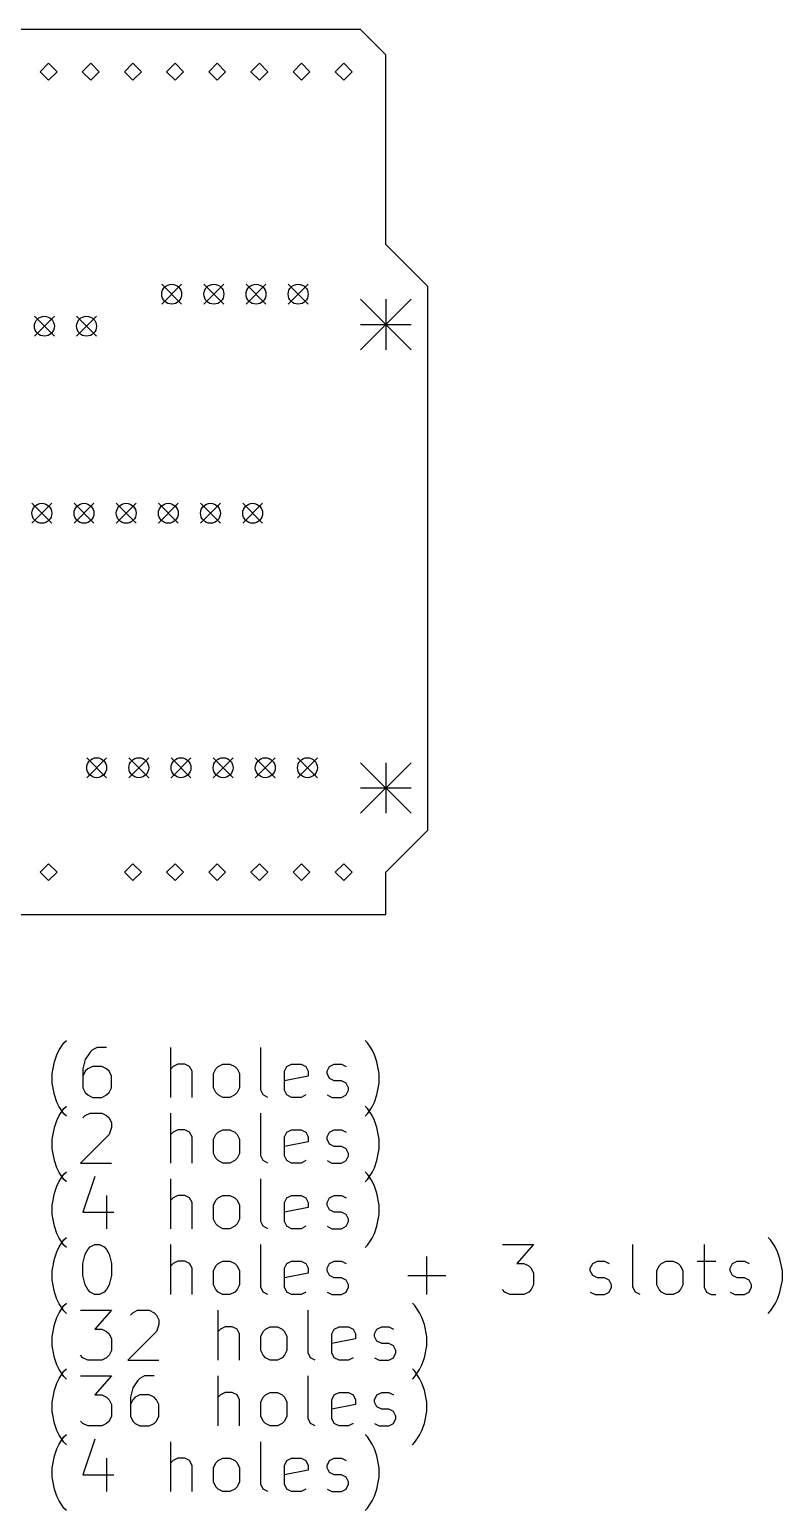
# Model space of a CAD drawing. Extents: x 4.25 to 7.91, y -6.39 to -2.88.
# Drawn here: x 6.125 to 7.911, y -6.39 to -2.875 of the extents above; entities that cross this region are included whole.
import ezdxf

# ---------------------------------------------------------------- set-up
doc = ezdxf.new("R2010")
doc.units = 0
doc.header["$MEASUREMENT"] = 0
doc.layers.add('BLACK', color=7, linetype='CONTINUOUS')

msp = doc.modelspace()

# ---------------------------------------------------------------- linework, layer by layer
at = {"layer": 'BLACK', "linetype": 'CONTINUOUS'}
for p, q in [((6.91, -2.875), (4.37, -2.875)), ((6.97, -2.935), (6.91, -2.875)), ((6.97, -3.385), (6.97, -2.935)), ((6.17, -2.955), (6.15, -2.975)), ((6.15, -2.975), (6.17, -2.995)), ((6.19, -2.975), (6.17, -2.955)), ((6.17, -2.995), (6.19, -2.975)), ((6.27, -2.955), (6.25, -2.975)), ((6.25, -2.975), (6.27, -2.995)), ((6.29, -2.975), (6.27, -2.955)), ((6.27, -2.995), (6.29, -2.975)), ((6.37, -2.955), (6.35, -2.975)), ((6.35, -2.975), (6.37, -2.995)), ((6.39, -2.975), (6.37, -2.955)), ((6.37, -2.995), (6.39, -2.975)), ((6.47, -2.955), (6.45, -2.975)), ((6.45, -2.975), (6.47, -2.995)), ((6.49, -2.975), (6.47, -2.955)), ((6.47, -2.995), (6.49, -2.975)), ((6.57, -2.955), (6.55, -2.975)), ((6.55, -2.975), (6.57, -2.995)), ((6.59, -2.975), (6.57, -2.955)), ((6.57, -2.995), (6.59, -2.975)), ((6.67, -2.955), (6.65, -2.975)), ((6.65, -2.975), (6.67, -2.995)), ((6.69, -2.975), (6.67, -2.955)), ((6.67, -2.995), (6.69, -2.975)), ((6.77, -2.955), (6.75, -2.975)), ((6.75, -2.975), (6.77, -2.995)), ((6.79, -2.975), (6.77, -2.955)), ((6.77, -2.995), (6.79, -2.975)), ((6.87, -2.955), (6.85, -2.975)), ((6.85, -2.975), (6.87, -2.995)), ((6.89, -2.975), (6.87, -2.955)), ((6.87, -2.995), (6.89, -2.975)), ((7.07, -3.485), (6.97, -3.385)), ((6.43839, -3.47938), (6.48563, -3.52662)), ((6.48563, -3.47938), (6.43839, -3.52662)), ((6.53839, -3.47938), (6.58563, -3.52662)), ((6.58563, -3.47938), (6.53839, -3.52662)), ((6.63839, -3.47938), (6.68563, -3.52662)), ((6.68563, -3.47938), (6.63839, -3.52662)), ((6.73839, -3.47938), (6.78563, -3.52662)), ((6.78563, -3.47938), (6.73839, -3.52662)), ((7.07, -4.775), (7.07, -3.485)), ((6.91, -3.515), (7.03, -3.635)), ((7.03, -3.515), (6.91, -3.635)), ((6.97, -3.515), (6.97, -3.635)), ((6.13638, -3.55538), (6.18362, -3.60262)), ((6.18362, -3.55538), (6.13638, -3.60262)), ((6.23638, -3.55538), (6.28362, -3.60262)), ((6.28362, -3.55538), (6.23638, -3.60262)), ((6.91, -3.575), (7.03, -3.575)), ((6.13039, -3.99937), (6.17764, -4.04661)), ((6.17764, -3.99937), (6.13039, -4.04661)), ((6.23039, -3.99937), (6.27764, -4.04661)), ((6.27764, -3.99937), (6.23039, -4.04661)), ((6.33039, -3.99937), (6.37764, -4.04661)), ((6.37764, -3.99937), (6.33039, -4.04661)), ((6.43039, -3.99937), (6.47764, -4.04661)), ((6.47764, -3.99937), (6.43039, -4.04661)), ((6.53039, -3.99937), (6.57764, -4.04661)), ((6.57764, -3.99937), (6.53039, -4.04661)), ((6.63039, -3.99937), (6.67764, -4.04661)), ((6.67764, -3.99937), (6.63039, -4.04661)), ((6.26039, -4.60339), (6.30764, -4.65063)), ((6.30764, -4.60339), (6.26039, -4.65063)), ((6.36039, -4.60339), (6.40764, -4.65063)), ((6.40764, -4.60339), (6.36039, -4.65063)), ((6.46039, -4.60339), (6.50764, -4.65063)), ((6.50764, -4.60339), (6.46039, -4.65063)), ((6.56039, -4.60339), (6.60764, -4.65063)), ((6.60764, -4.60339), (6.56039, -4.65063)), ((6.66039, -4.60339), (6.70764, -4.65063)), ((6.70764, -4.60339), (6.66039, -4.65063)), ((6.76039, -4.60339), (6.80764, -4.65063)), ((6.80764, -4.60339), (6.76039, -4.65063)), ((6.91, -4.615), (7.03, -4.735)), ((7.03, -4.615), (6.91, -4.735)), ((6.97, -4.615), (6.97, -4.735)), ((6.91, -4.675), (7.03, -4.675)), ((6.97, -4.875), (7.07, -4.775)), ((6.17, -4.855), (6.15, -4.875)), ((6.15, -4.875), (6.17, -4.895)), ((6.19, -4.875), (6.17, -4.855)), ((6.17, -4.895), (6.19, -4.875)), ((6.37, -4.855), (6.35, -4.875)), ((6.35, -4.875), (6.37, -4.895)), ((6.39, -4.875), (6.37, -4.855)), ((6.37, -4.895), (6.39, -4.875)), ((6.47, -4.855), (6.45, -4.875)), ((6.45, -4.875), (6.47, -4.895)), ((6.49, -4.875), (6.47, -4.855)), ((6.47, -4.895), (6.49, -4.875)), ((6.57, -4.855), (6.55, -4.875)), ((6.55, -4.875), (6.57, -4.895)), ((6.59, -4.875), (6.57, -4.855)), ((6.57, -4.895), (6.59, -4.875)), ((6.67, -4.855), (6.65, -4.875)), ((6.65, -4.875), (6.67, -4.895)), ((6.69, -4.875), (6.67, -4.855)), ((6.67, -4.895), (6.69, -4.875)), ((6.77, -4.855), (6.75, -4.875)), ((6.75, -4.875), (6.77, -4.895)), ((6.79, -4.875), (6.77, -4.855)), ((6.77, -4.895), (6.79, -4.875)), ((6.87, -4.855), (6.85, -4.875)), ((6.85, -4.875), (6.87, -4.895)), ((6.89, -4.875), (6.87, -4.855)), ((6.87, -4.895), (6.89, -4.875)), ((6.97, -4.975), (6.97, -4.875)), ((4.37, -4.975), (6.97, -4.975)), ((6.1896, -5.3081), (6.19522, -5.29685)), ((6.19522, -5.29685), (6.20647, -5.27998)), ((6.20647, -5.27998), (6.2121, -5.27435)), ((6.26834, -5.30247), (6.25709, -5.31935)), ((6.27397, -5.29685), (6.26834, -5.30247)), ((6.28521, -5.29123), (6.27397, -5.29685)), ((6.30771, -5.29123), (6.28521, -5.29123)), ((6.45957, -5.40934), (6.45957, -5.29123)), ((6.67329, -5.39246), (6.67329, -5.29123)), ((6.92638, -5.27998), (6.92076, -5.27435)), ((6.93763, -5.29685), (6.92638, -5.27998)), ((6.94326, -5.3081), (6.93763, -5.29685)), ((6.17835, -5.35309), (6.18398, -5.32497)), ((6.18398, -5.32497), (6.1896, -5.3081)), ((6.25709, -5.31935), (6.25147, -5.34184)), ((6.25147, -5.34184), (6.25147, -5.38684)), ((6.26272, -5.34184), (6.25709, -5.34747)), ((6.27397, -5.33622), (6.26272, -5.34184)), ((6.29646, -5.33622), (6.27397, -5.33622)), ((6.30771, -5.34184), (6.29646, -5.33622)), ((6.31334, -5.34747), (6.30771, -5.34184)), ((6.46519, -5.33622), (6.45957, -5.34184)), ((6.47644, -5.3306), (6.46519, -5.33622)), ((6.49331, -5.3306), (6.47644, -5.3306)), ((6.50456, -5.33622), (6.49331, -5.3306)), ((6.51019, -5.34747), (6.50456, -5.33622)), ((6.5608, -5.35309), (6.56643, -5.34184)), ((6.56643, -5.34184), (6.57205, -5.33622)), ((6.57205, -5.33622), (6.5833, -5.3306)), ((6.5833, -5.3306), (6.60017, -5.3306)), ((6.60017, -5.3306), (6.61142, -5.33622)), ((6.61142, -5.33622), (6.61705, -5.34184)), ((6.61705, -5.34184), (6.62267, -5.35309)), ((6.72953, -5.34747), (6.73516, -5.33622)), ((6.73516, -5.33622), (6.74641, -5.3306)), ((6.74641, -5.3306), (6.7689, -5.3306)), ((6.7689, -5.3306), (6.78015, -5.33622)), ((6.78015, -5.33622), (6.78578, -5.34747)), ((6.83077, -5.34747), (6.83639, -5.33622)), ((6.83639, -5.33622), (6.84764, -5.3306)), ((6.84764, -5.3306), (6.86452, -5.3306)), ((6.86452, -5.3306), (6.87576, -5.33622)), ((6.94888, -5.32497), (6.94326, -5.3081)), ((6.95451, -5.35309), (6.94888, -5.32497)), ((6.17835, -5.37559), (6.17835, -5.35309)), ((6.18398, -5.40371), (6.17835, -5.37559)), ((6.25709, -5.34747), (6.25147, -5.35872)), ((6.31896, -5.35872), (6.31334, -5.34747)), ((6.31896, -5.38684), (6.31896, -5.35872)), ((6.51019, -5.40934), (6.51019, -5.34747)), ((6.5608, -5.38684), (6.5608, -5.35309)), ((6.62267, -5.35309), (6.62267, -5.38684)), ((6.72953, -5.39246), (6.72953, -5.34747)), ((6.78578, -5.35872), (6.72953, -5.36997)), ((6.78578, -5.34747), (6.78578, -5.35872)), ((6.83077, -5.35309), (6.83077, -5.34747)), ((6.83639, -5.36434), (6.83077, -5.35309)), ((6.84764, -5.36997), (6.83639, -5.36434)), ((6.86452, -5.36997), (6.84764, -5.36997)), ((6.87576, -5.37559), (6.86452, -5.36997)), ((6.88139, -5.38684), (6.87576, -5.37559)), ((6.94888, -5.40371), (6.95451, -5.37559)), ((6.95451, -5.37559), (6.95451, -5.35309)), ((6.1896, -5.42058), (6.18398, -5.40371)), ((6.25147, -5.38684), (6.25709, -5.39809)), ((6.25709, -5.39809), (6.26272, -5.40371)), ((6.26272, -5.40371), (6.27397, -5.40934)), ((6.27397, -5.40934), (6.29646, -5.40934)), ((6.29646, -5.40934), (6.30771, -5.40371)), ((6.30771, -5.40371), (6.31334, -5.39809)), ((6.31334, -5.39809), (6.31896, -5.38684)), ((6.56643, -5.39809), (6.5608, -5.38684)), ((6.57205, -5.40371), (6.56643, -5.39809)), ((6.5833, -5.40934), (6.57205, -5.40371)), ((6.60017, -5.40934), (6.5833, -5.40934)), ((6.61142, -5.40371), (6.60017, -5.40934)), ((6.61705, -5.39809), (6.61142, -5.40371)), ((6.62267, -5.38684), (6.61705, -5.39809)), ((6.67891, -5.40371), (6.67329, -5.39246)), ((6.69016, -5.40934), (6.67891, -5.40371)), ((6.73516, -5.40371), (6.72953, -5.39246)), ((6.74641, -5.40934), (6.73516, -5.40371)), ((6.7689, -5.40934), (6.74641, -5.40934)), ((6.78015, -5.40371), (6.7689, -5.40934)), ((6.83077, -5.40371), (6.84202, -5.40934)), ((6.84202, -5.40934), (6.86452, -5.40934)), ((6.86452, -5.40934), (6.87576, -5.40371)), ((6.87576, -5.40371), (6.88139, -5.39246)), ((6.88139, -5.39246), (6.88139, -5.38684)), ((6.94326, -5.42058), (6.94888, -5.40371)), ((6.19522, -5.43183), (6.1896, -5.42058)), ((6.20647, -5.44871), (6.19522, -5.43183)), ((6.19522, -5.45276), (6.20647, -5.43588)), ((6.20647, -5.43588), (6.2121, -5.43026)), ((6.25709, -5.45276), (6.26834, -5.44713)), ((6.26834, -5.44713), (6.29646, -5.44713)), ((6.29646, -5.44713), (6.30771, -5.45276)), ((6.45957, -5.56524), (6.45957, -5.44713)), ((6.67329, -5.54837), (6.67329, -5.44713)), ((6.92638, -5.43588), (6.92076, -5.43026)), ((6.92638, -5.44871), (6.93763, -5.43183)), ((6.93763, -5.45276), (6.92638, -5.43588)), ((6.93763, -5.43183), (6.94326, -5.42058)), ((6.17835, -5.509), (6.18398, -5.48088)), ((6.18398, -5.48088), (6.1896, -5.464)), ((6.1896, -5.464), (6.19522, -5.45276)), ((6.2121, -5.45433), (6.20647, -5.44871)), ((6.25147, -5.45838), (6.25709, -5.45276)), ((6.30771, -5.45276), (6.31334, -5.45838)), ((6.31334, -5.45838), (6.31896, -5.46963)), ((6.31896, -5.48088), (6.31334, -5.49775)), ((6.31896, -5.46963), (6.31896, -5.48088)), ((6.92076, -5.45433), (6.92638, -5.44871)), ((6.94326, -5.464), (6.93763, -5.45276)), ((6.94888, -5.48088), (6.94326, -5.464)), ((6.95451, -5.509), (6.94888, -5.48088)), ((6.17835, -5.5315), (6.17835, -5.509)), ((6.31334, -5.49775), (6.24584, -5.56524)), ((6.46519, -5.49213), (6.45957, -5.49775)), ((6.47644, -5.4865), (6.46519, -5.49213)), ((6.49331, -5.4865), (6.47644, -5.4865)), ((6.50456, -5.49213), (6.49331, -5.4865)), ((6.51019, -5.50337), (6.50456, -5.49213)), ((6.51019, -5.56524), (6.51019, -5.50337)), ((6.5608, -5.509), (6.56643, -5.49775)), ((6.5608, -5.54274), (6.5608, -5.509)), ((6.56643, -5.49775), (6.57205, -5.49213)), ((6.57205, -5.49213), (6.5833, -5.4865)), ((6.5833, -5.4865), (6.60017, -5.4865)), ((6.60017, -5.4865), (6.61142, -5.49213)), ((6.61142, -5.49213), (6.61705, -5.49775)), ((6.61705, -5.49775), (6.62267, -5.509)), ((6.62267, -5.509), (6.62267, -5.54274)), ((6.72953, -5.50337), (6.73516, -5.49213)), ((6.72953, -5.54837), (6.72953, -5.50337)), ((6.78578, -5.51462), (6.72953, -5.52587)), ((6.73516, -5.49213), (6.74641, -5.4865)), ((6.74641, -5.4865), (6.7689, -5.4865)), ((6.7689, -5.4865), (6.78015, -5.49213)), ((6.78015, -5.49213), (6.78578, -5.50337)), ((6.78578, -5.50337), (6.78578, -5.51462)), ((6.83077, -5.50337), (6.83639, -5.49213)), ((6.83077, -5.509), (6.83077, -5.50337)), ((6.83639, -5.52025), (6.83077, -5.509)), ((6.83639, -5.49213), (6.84764, -5.4865)), ((6.84764, -5.4865), (6.86452, -5.4865)), ((6.86452, -5.4865), (6.87576, -5.49213)), ((6.95451, -5.5315), (6.95451, -5.509)), ((6.18398, -5.55962), (6.17835, -5.5315)), ((6.56643, -5.55399), (6.5608, -5.54274)), ((6.62267, -5.54274), (6.61705, -5.55399)), ((6.67891, -5.55962), (6.67329, -5.54837)), ((6.73516, -5.55962), (6.72953, -5.54837)), ((6.84764, -5.52587), (6.83639, -5.52025)), ((6.86452, -5.52587), (6.84764, -5.52587)), ((6.87576, -5.5315), (6.86452, -5.52587)), ((6.88139, -5.54274), (6.87576, -5.5315)), ((6.87576, -5.55962), (6.88139, -5.54837)), ((6.88139, -5.54837), (6.88139, -5.54274)), ((6.94888, -5.55962), (6.95451, -5.5315)), ((6.1896, -5.57649), (6.18398, -5.55962)), ((6.19522, -5.58774), (6.1896, -5.57649)), ((6.20647, -5.60461), (6.19522, -5.58774)), ((6.20647, -5.59179), (6.2121, -5.58616)), ((6.24584, -5.56524), (6.31896, -5.56524)), ((6.57205, -5.55962), (6.56643, -5.55399)), ((6.5833, -5.56524), (6.57205, -5.55962)), ((6.60017, -5.56524), (6.5833, -5.56524)), ((6.61142, -5.55962), (6.60017, -5.56524)), ((6.61705, -5.55399), (6.61142, -5.55962)), ((6.69016, -5.56524), (6.67891, -5.55962)), ((6.74641, -5.56524), (6.73516, -5.55962)), ((6.7689, -5.56524), (6.74641, -5.56524)), ((6.78015, -5.55962), (6.7689, -5.56524)), ((6.83077, -5.55962), (6.84202, -5.56524)), ((6.84202, -5.56524), (6.86452, -5.56524)), ((6.86452, -5.56524), (6.87576, -5.55962)), ((6.92638, -5.59179), (6.92076, -5.58616)), ((6.92638, -5.60461), (6.93763, -5.58774)), ((6.93763, -5.58774), (6.94326, -5.57649)), ((6.94326, -5.57649), (6.94888, -5.55962)), ((6.18398, -5.63678), (6.1896, -5.61991)), ((6.1896, -5.61991), (6.19522, -5.60866)), ((6.19522, -5.60866), (6.20647, -5.59179)), ((6.2121, -5.61024), (6.20647, -5.60461)), ((6.27959, -5.59741), (6.25147, -5.68178)), ((6.45957, -5.72115), (6.45957, -5.60304)), ((6.67329, -5.70427), (6.67329, -5.60304)), ((6.92076, -5.61024), (6.92638, -5.60461)), ((6.93763, -5.60866), (6.92638, -5.59179)), ((6.94326, -5.61991), (6.93763, -5.60866)), ((6.94888, -5.63678), (6.94326, -5.61991)), ((6.17835, -5.6649), (6.18398, -5.63678)), ((6.30771, -5.64241), (6.30771, -5.72115)), ((6.46519, -5.64803), (6.45957, -5.65366)), ((6.47644, -5.64241), (6.46519, -5.64803)), ((6.49331, -5.64241), (6.47644, -5.64241)), ((6.50456, -5.64803), (6.49331, -5.64241)), ((6.51019, -5.65928), (6.50456, -5.64803)), ((6.5608, -5.6649), (6.56643, -5.65366)), ((6.56643, -5.65366), (6.57205, -5.64803)), ((6.57205, -5.64803), (6.5833, -5.64241)), ((6.5833, -5.64241), (6.60017, -5.64241)), ((6.60017, -5.64241), (6.61142, -5.64803)), ((6.61142, -5.64803), (6.61705, -5.65366)), ((6.61705, -5.65366), (6.62267, -5.6649)), ((6.72953, -5.65928), (6.73516, -5.64803)), ((6.73516, -5.64803), (6.74641, -5.64241)), ((6.74641, -5.64241), (6.7689, -5.64241)), ((6.7689, -5.64241), (6.78015, -5.64803)), ((6.78015, -5.64803), (6.78578, -5.65928)), ((6.83077, -5.65928), (6.83639, -5.64803)), ((6.83639, -5.64803), (6.84764, -5.64241)), ((6.84764, -5.64241), (6.86452, -5.64241)), ((6.86452, -5.64241), (6.87576, -5.64803)), ((6.95451, -5.6649), (6.94888, -5.63678)), ((6.17835, -5.6874), (6.17835, -5.6649)), ((6.18398, -5.71552), (6.17835, -5.6874)), ((6.25147, -5.68178), (6.32458, -5.68178)), ((6.51019, -5.72115), (6.51019, -5.65928)), ((6.5608, -5.69865), (6.5608, -5.6649)), ((6.62267, -5.6649), (6.62267, -5.69865)), ((6.72953, -5.70427), (6.72953, -5.65928)), ((6.78578, -5.67053), (6.72953, -5.68178)), ((6.78578, -5.65928), (6.78578, -5.67053)), ((6.83077, -5.6649), (6.83077, -5.65928)), ((6.83639, -5.67615), (6.83077, -5.6649)), ((6.84764, -5.68178), (6.83639, -5.67615)), ((6.86452, -5.68178), (6.84764, -5.68178)), ((6.87576, -5.6874), (6.86452, -5.68178)), ((6.88139, -5.69865), (6.87576, -5.6874)), ((6.94888, -5.71552), (6.95451, -5.6874)), ((6.95451, -5.6874), (6.95451, -5.6649)), ((6.1896, -5.7324), (6.18398, -5.71552)), ((6.56643, -5.7099), (6.5608, -5.69865)), ((6.57205, -5.71552), (6.56643, -5.7099)), ((6.5833, -5.72115), (6.57205, -5.71552)), ((6.60017, -5.72115), (6.5833, -5.72115)), ((6.61142, -5.71552), (6.60017, -5.72115)), ((6.61705, -5.7099), (6.61142, -5.71552)), ((6.62267, -5.69865), (6.61705, -5.7099)), ((6.67891, -5.71552), (6.67329, -5.70427)), ((6.69016, -5.72115), (6.67891, -5.71552)), ((6.73516, -5.71552), (6.72953, -5.70427)), ((6.74641, -5.72115), (6.73516, -5.71552)), ((6.7689, -5.72115), (6.74641, -5.72115)), ((6.78015, -5.71552), (6.7689, -5.72115)), ((6.83077, -5.71552), (6.84202, -5.72115)), ((6.84202, -5.72115), (6.86452, -5.72115)), ((6.86452, -5.72115), (6.87576, -5.71552)), ((6.87576, -5.71552), (6.88139, -5.70427)), ((6.88139, -5.70427), (6.88139, -5.69865)), ((6.94326, -5.7324), (6.94888, -5.71552)), ((6.19522, -5.74364), (6.1896, -5.7324)), ((6.20647, -5.76052), (6.19522, -5.74364)), ((6.19522, -5.76457), (6.20647, -5.74769)), ((6.20647, -5.74769), (6.2121, -5.74207)), ((6.2121, -5.76614), (6.20647, -5.76052)), ((6.26834, -5.76457), (6.27959, -5.75894)), ((6.27959, -5.75894), (6.29084, -5.75894)), ((6.29084, -5.75894), (6.30209, -5.76457)), ((6.45957, -5.87705), (6.45957, -5.75894)), ((6.67329, -5.86018), (6.67329, -5.75894)), ((6.92076, -5.76614), (6.92638, -5.76052)), ((6.92638, -5.76052), (6.93763, -5.74364)), ((6.93763, -5.74364), (6.94326, -5.7324)), ((7.24697, -5.75894), (7.32008, -5.75894)), ((7.32008, -5.75894), (7.28071, -5.80394)), ((7.5563, -5.86018), (7.5563, -5.75894)), ((7.72503, -5.75894), (7.72503, -5.86018)), ((7.88251, -5.74769), (7.87689, -5.74207)), ((7.89376, -5.76457), (7.88251, -5.74769)), ((6.17835, -5.82081), (6.18398, -5.79269)), ((6.18398, -5.79269), (6.1896, -5.77582)), ((6.1896, -5.77582), (6.19522, -5.76457)), ((6.25147, -5.80394), (6.25709, -5.78144)), ((6.25709, -5.78144), (6.26272, -5.77019)), ((6.26272, -5.77019), (6.26834, -5.76457)), ((6.30209, -5.76457), (6.30771, -5.77019)), ((6.30771, -5.77019), (6.31334, -5.78144)), ((6.31334, -5.78144), (6.31896, -5.80394)), ((6.47644, -5.79831), (6.46519, -5.80394)), ((6.49331, -5.79831), (6.47644, -5.79831)), ((6.50456, -5.80394), (6.49331, -5.79831)), ((6.57205, -5.80394), (6.5833, -5.79831)), ((6.5833, -5.79831), (6.60017, -5.79831)), ((6.60017, -5.79831), (6.61142, -5.80394)), ((6.73516, -5.80394), (6.74641, -5.79831)), ((6.74641, -5.79831), (6.7689, -5.79831)), ((6.7689, -5.79831), (6.78015, -5.80394)), ((6.83639, -5.80394), (6.84764, -5.79831)), ((6.84764, -5.79831), (6.86452, -5.79831)), ((6.86452, -5.79831), (6.87576, -5.80394)), ((7.06699, -5.87705), (7.06699, -5.78706)), ((7.46069, -5.80394), (7.47194, -5.79831)), ((7.47194, -5.79831), (7.48881, -5.79831)), ((7.48881, -5.79831), (7.50006, -5.80394)), ((7.6238, -5.80394), (7.63504, -5.79831)), ((7.63504, -5.79831), (7.65192, -5.79831)), ((7.65192, -5.79831), (7.66317, -5.80394)), ((7.70816, -5.79831), (7.75316, -5.79831)), ((7.79253, -5.80394), (7.80377, -5.79831)), ((7.80377, -5.79831), (7.82065, -5.79831)), ((7.82065, -5.79831), (7.8319, -5.80394)), ((7.89939, -5.77582), (7.89376, -5.76457)), ((7.90501, -5.79269), (7.89939, -5.77582)), ((7.91064, -5.82081), (7.90501, -5.79269)), ((6.17835, -5.84331), (6.17835, -5.82081)), ((6.25147, -5.83206), (6.25147, -5.80394)), ((6.25709, -5.85456), (6.25147, -5.83206)), ((6.31896, -5.83206), (6.31334, -5.85456)), ((6.31896, -5.80394), (6.31896, -5.83206)), ((6.46519, -5.80394), (6.45957, -5.80956)), ((6.51019, -5.81519), (6.50456, -5.80394)), ((6.51019, -5.87705), (6.51019, -5.81519)), ((6.5608, -5.82081), (6.56643, -5.80956)), ((6.5608, -5.85456), (6.5608, -5.82081)), ((6.56643, -5.80956), (6.57205, -5.80394)), ((6.61142, -5.80394), (6.61705, -5.80956)), ((6.61705, -5.80956), (6.62267, -5.82081)), ((6.62267, -5.82081), (6.62267, -5.85456)), ((6.72953, -5.81519), (6.73516, -5.80394)), ((6.72953, -5.86018), (6.72953, -5.81519)), ((6.78578, -5.82643), (6.72953, -5.83768)), ((6.78015, -5.80394), (6.78578, -5.81519)), ((6.78578, -5.81519), (6.78578, -5.82643)), ((6.83077, -5.81519), (6.83639, -5.80394)), ((6.83077, -5.82081), (6.83077, -5.81519)), ((6.83639, -5.83206), (6.83077, -5.82081)), ((6.84764, -5.83768), (6.83639, -5.83206)), ((7.022, -5.83206), (7.11199, -5.83206)), ((7.28071, -5.80394), (7.29759, -5.80394)), ((7.29759, -5.80394), (7.30884, -5.80956)), ((7.30884, -5.80956), (7.31446, -5.81519)), ((7.31446, -5.81519), (7.32008, -5.82643)), ((7.32008, -5.82643), (7.32008, -5.85456)), ((7.45507, -5.81519), (7.46069, -5.80394)), ((7.45507, -5.82081), (7.45507, -5.81519)), ((7.46069, -5.83206), (7.45507, -5.82081)), ((7.47194, -5.83768), (7.46069, -5.83206)), ((7.61255, -5.82081), (7.61817, -5.80956)), ((7.61255, -5.85456), (7.61255, -5.82081)), ((7.61817, -5.80956), (7.6238, -5.80394)), ((7.66317, -5.80394), (7.66879, -5.80956)), ((7.66879, -5.80956), (7.67441, -5.82081)), ((7.67441, -5.82081), (7.67441, -5.85456)), ((7.7869, -5.81519), (7.79253, -5.80394)), ((7.7869, -5.82081), (7.7869, -5.81519)), ((7.79253, -5.83206), (7.7869, -5.82081)), ((7.80377, -5.83768), (7.79253, -5.83206)), ((7.91064, -5.84331), (7.91064, -5.82081)), ((6.18398, -5.87143), (6.17835, -5.84331)), ((6.26272, -5.8658), (6.25709, -5.85456)), ((6.26834, -5.87143), (6.26272, -5.8658)), ((6.30771, -5.8658), (6.30209, -5.87143)), ((6.31334, -5.85456), (6.30771, -5.8658)), ((6.56643, -5.8658), (6.5608, -5.85456)), ((6.57205, -5.87143), (6.56643, -5.8658)), ((6.61705, -5.8658), (6.61142, -5.87143)), ((6.62267, -5.85456), (6.61705, -5.8658)), ((6.67891, -5.87143), (6.67329, -5.86018)), ((6.73516, -5.87143), (6.72953, -5.86018)), ((6.86452, -5.83768), (6.84764, -5.83768)), ((6.87576, -5.84331), (6.86452, -5.83768)), ((6.88139, -5.85456), (6.87576, -5.84331)), ((6.87576, -5.87143), (6.88139, -5.86018)), ((6.88139, -5.86018), (6.88139, -5.85456)), ((7.25259, -5.87143), (7.24697, -5.8658)), ((7.31446, -5.8658), (7.30884, -5.87143)), ((7.32008, -5.85456), (7.31446, -5.8658)), ((7.48881, -5.83768), (7.47194, -5.83768)), ((7.50006, -5.84331), (7.48881, -5.83768)), ((7.50569, -5.85456), (7.50006, -5.84331)), ((7.50006, -5.87143), (7.50569, -5.86018)), ((7.50569, -5.86018), (7.50569, -5.85456)), ((7.56193, -5.87143), (7.5563, -5.86018)), ((7.61817, -5.8658), (7.61255, -5.85456)), ((7.6238, -5.87143), (7.61817, -5.8658)), ((7.66879, -5.8658), (7.66317, -5.87143)), ((7.67441, -5.85456), (7.66879, -5.8658)), ((7.72503, -5.86018), (7.73066, -5.87143)), ((7.82065, -5.83768), (7.80377, -5.83768)), ((7.8319, -5.84331), (7.82065, -5.83768)), ((7.83752, -5.85456), (7.8319, -5.84331)), ((7.8319, -5.87143), (7.83752, -5.86018)), ((7.83752, -5.86018), (7.83752, -5.85456)), ((7.90501, -5.87143), (7.91064, -5.84331)), ((6.1896, -5.8883), (6.18398, -5.87143)), ((6.19522, -5.89955), (6.1896, -5.8883)), ((6.20647, -5.91642), (6.19522, -5.89955)), ((6.19522, -5.92047), (6.20647, -5.9036)), ((6.20647, -5.9036), (6.2121, -5.89798)), ((6.27959, -5.87705), (6.26834, -5.87143)), ((6.29084, -5.87705), (6.27959, -5.87705)), ((6.30209, -5.87143), (6.29084, -5.87705)), ((6.5833, -5.87705), (6.57205, -5.87143)), ((6.60017, -5.87705), (6.5833, -5.87705)), ((6.61142, -5.87143), (6.60017, -5.87705)), ((6.69016, -5.87705), (6.67891, -5.87143)), ((6.74641, -5.87705), (6.73516, -5.87143)), ((6.7689, -5.87705), (6.74641, -5.87705)), ((6.78015, -5.87143), (6.7689, -5.87705)), ((6.83077, -5.87143), (6.84202, -5.87705)), ((6.84202, -5.87705), (6.86452, -5.87705)), ((6.86452, -5.87705), (6.87576, -5.87143)), ((7.03887, -5.9036), (7.03325, -5.89798)), ((7.05012, -5.92047), (7.03887, -5.9036)), ((7.26384, -5.87705), (7.25259, -5.87143)), ((7.29759, -5.87705), (7.26384, -5.87705)), ((7.30884, -5.87143), (7.29759, -5.87705)), ((7.45507, -5.87143), (7.46632, -5.87705)), ((7.46632, -5.87705), (7.48881, -5.87705)), ((7.48881, -5.87705), (7.50006, -5.87143)), ((7.57318, -5.87705), (7.56193, -5.87143)), ((7.63504, -5.87705), (7.6238, -5.87143)), ((7.65192, -5.87705), (7.63504, -5.87705)), ((7.66317, -5.87143), (7.65192, -5.87705)), ((7.73066, -5.87143), (7.74191, -5.87705)), ((7.74191, -5.87705), (7.75316, -5.87705)), ((7.7869, -5.87143), (7.79815, -5.87705)), ((7.79815, -5.87705), (7.82065, -5.87705)), ((7.82065, -5.87705), (7.8319, -5.87143)), ((7.88251, -5.91642), (7.89376, -5.89955)), ((7.89376, -5.89955), (7.89939, -5.8883)), ((7.89939, -5.8883), (7.90501, -5.87143)), ((6.18398, -5.94859), (6.1896, -5.93172)), ((6.1896, -5.93172), (6.19522, -5.92047)), ((6.2121, -5.92205), (6.20647, -5.91642)), ((6.24584, -5.91485), (6.31896, -5.91485)), ((6.31896, -5.91485), (6.27959, -5.95984)), ((6.36395, -5.9261), (6.36958, -5.92047)), ((6.36958, -5.92047), (6.38083, -5.91485)), ((6.38083, -5.91485), (6.40895, -5.91485)), ((6.40895, -5.91485), (6.4202, -5.92047)), ((6.4202, -5.92047), (6.42582, -5.9261)), ((6.42582, -5.9261), (6.43145, -5.93735)), ((6.43145, -5.93735), (6.43145, -5.94859)), ((6.57205, -6.03296), (6.57205, -5.91485)), ((6.78578, -6.01609), (6.78578, -5.91485)), ((7.05574, -5.93172), (7.05012, -5.92047)), ((7.06137, -5.94859), (7.05574, -5.93172)), ((7.87689, -5.92205), (7.88251, -5.91642)), ((6.17835, -5.97672), (6.18398, -5.94859)), ((6.27959, -5.95984), (6.29646, -5.95984)), ((6.29646, -5.95984), (6.30771, -5.96547)), ((6.30771, -5.96547), (6.31334, -5.97109)), ((6.31334, -5.97109), (6.31896, -5.98234)), ((6.42582, -5.96547), (6.35833, -6.03296)), ((6.43145, -5.94859), (6.42582, -5.96547)), ((6.57768, -5.95984), (6.57205, -5.96547)), ((6.58893, -5.95422), (6.57768, -5.95984)), ((6.6058, -5.95422), (6.58893, -5.95422)), ((6.61705, -5.95984), (6.6058, -5.95422)), ((6.62267, -5.97109), (6.61705, -5.95984)), ((6.62267, -6.03296), (6.62267, -5.97109)), ((6.67329, -5.97672), (6.67891, -5.96547)), ((6.67891, -5.96547), (6.68454, -5.95984)), ((6.68454, -5.95984), (6.69579, -5.95422)), ((6.69579, -5.95422), (6.71266, -5.95422)), ((6.71266, -5.95422), (6.72391, -5.95984)), ((6.72391, -5.95984), (6.72953, -5.96547)), ((6.72953, -5.96547), (6.73516, -5.97672)), ((6.84202, -5.97109), (6.84764, -5.95984)), ((6.84202, -6.01609), (6.84202, -5.97109)), ((6.84764, -5.95984), (6.85889, -5.95422)), ((6.85889, -5.95422), (6.88139, -5.95422)), ((6.88139, -5.95422), (6.89264, -5.95984)), ((6.89264, -5.95984), (6.89826, -5.97109)), ((6.89826, -5.97109), (6.89826, -5.98234)), ((6.94326, -5.97109), (6.94888, -5.95984)), ((6.94326, -5.97672), (6.94326, -5.97109)), ((6.94888, -5.95984), (6.96013, -5.95422)), ((6.96013, -5.95422), (6.977, -5.95422)), ((6.977, -5.95422), (6.98825, -5.95984)), ((7.06699, -5.97672), (7.06137, -5.94859)), ((6.17835, -5.99921), (6.17835, -5.97672)), ((6.18398, -6.02733), (6.17835, -5.99921)), ((6.31896, -5.98234), (6.31896, -6.01046)), ((6.67329, -6.01046), (6.67329, -5.97672)), ((6.73516, -5.97672), (6.73516, -6.01046)), ((6.89826, -5.98234), (6.84202, -5.99359)), ((6.94888, -5.98796), (6.94326, -5.97672)), ((6.96013, -5.99359), (6.94888, -5.98796)), ((6.977, -5.99359), (6.96013, -5.99359)), ((6.98825, -5.99921), (6.977, -5.99359)), ((6.99388, -6.01046), (6.98825, -5.99921)), ((7.06137, -6.02733), (7.06699, -5.99921)), ((7.06699, -5.99921), (7.06699, -5.97672)), ((6.1896, -6.04421), (6.18398, -6.02733)), ((6.19522, -6.05546), (6.1896, -6.04421)), ((6.25147, -6.02733), (6.24584, -6.02171)), ((6.26272, -6.03296), (6.25147, -6.02733)), ((6.29646, -6.03296), (6.26272, -6.03296)), ((6.30771, -6.02733), (6.29646, -6.03296)), ((6.31334, -6.02171), (6.30771, -6.02733)), ((6.31896, -6.01046), (6.31334, -6.02171)), ((6.35833, -6.03296), (6.43145, -6.03296)), ((6.67891, -6.02171), (6.67329, -6.01046)), ((6.68454, -6.02733), (6.67891, -6.02171)), ((6.69579, -6.03296), (6.68454, -6.02733)), ((6.71266, -6.03296), (6.69579, -6.03296)), ((6.72391, -6.02733), (6.71266, -6.03296)), ((6.72953, -6.02171), (6.72391, -6.02733)), ((6.73516, -6.01046), (6.72953, -6.02171)), ((6.7914, -6.02733), (6.78578, -6.01609)), ((6.80265, -6.03296), (6.7914, -6.02733)), ((6.84764, -6.02733), (6.84202, -6.01609)), ((6.85889, -6.03296), (6.84764, -6.02733)), ((6.88139, -6.03296), (6.85889, -6.03296)), ((6.89264, -6.02733), (6.88139, -6.03296)), ((6.94326, -6.02733), (6.95451, -6.03296)), ((6.95451, -6.03296), (6.977, -6.03296)), ((6.977, -6.03296), (6.98825, -6.02733)), ((6.98825, -6.02733), (6.99388, -6.01609)), ((6.99388, -6.01609), (6.99388, -6.01046)), ((7.05012, -6.05546), (7.05574, -6.04421)), ((7.05574, -6.04421), (7.06137, -6.02733)), ((6.1896, -6.08763), (6.19522, -6.07638)), ((6.20647, -6.07233), (6.19522, -6.05546)), ((6.19522, -6.07638), (6.20647, -6.05951)), ((6.20647, -6.05951), (6.2121, -6.05388)), ((6.2121, -6.07795), (6.20647, -6.07233)), ((6.24584, -6.07075), (6.31896, -6.07075)), ((6.31896, -6.07075), (6.27959, -6.11575)), ((6.38645, -6.07638), (6.38083, -6.082)), ((6.3977, -6.07075), (6.38645, -6.07638)), ((6.4202, -6.07075), (6.3977, -6.07075)), ((6.57205, -6.18886), (6.57205, -6.07075)), ((6.78578, -6.17199), (6.78578, -6.07075)), ((7.03887, -6.05951), (7.03325, -6.05388)), ((7.03325, -6.07795), (7.03887, -6.07233)), ((7.03887, -6.07233), (7.05012, -6.05546)), ((7.05012, -6.07638), (7.03887, -6.05951)), ((7.05574, -6.08763), (7.05012, -6.07638)), ((6.17835, -6.13262), (6.18398, -6.1045)), ((6.18398, -6.1045), (6.1896, -6.08763)), ((6.36958, -6.09888), (6.36395, -6.12137)), ((6.38083, -6.082), (6.36958, -6.09888)), ((6.58893, -6.11012), (6.57768, -6.11575)), ((6.6058, -6.11012), (6.58893, -6.11012)), ((6.61705, -6.11575), (6.6058, -6.11012)), ((6.68454, -6.11575), (6.69579, -6.11012)), ((6.69579, -6.11012), (6.71266, -6.11012)), ((6.71266, -6.11012), (6.72391, -6.11575)), ((6.84764, -6.11575), (6.85889, -6.11012)), ((6.85889, -6.11012), (6.88139, -6.11012)), ((6.88139, -6.11012), (6.89264, -6.11575)), ((6.94888, -6.11575), (6.96013, -6.11012)), ((6.96013, -6.11012), (6.977, -6.11012)), ((6.977, -6.11012), (6.98825, -6.11575)), ((7.06137, -6.1045), (7.05574, -6.08763)), ((7.06699, -6.13262), (7.06137, -6.1045)), ((6.17835, -6.15512), (6.17835, -6.13262)), ((6.27959, -6.11575), (6.29646, -6.11575)), ((6.29646, -6.11575), (6.30771, -6.12137)), ((6.30771, -6.12137), (6.31334, -6.127)), ((6.31334, -6.127), (6.31896, -6.13825)), ((6.31896, -6.13825), (6.31896, -6.16637)), ((6.36395, -6.12137), (6.36395, -6.16637)), ((6.36958, -6.127), (6.36395, -6.13825)), ((6.3752, -6.12137), (6.36958, -6.127)), ((6.38645, -6.11575), (6.3752, -6.12137)), ((6.40895, -6.11575), (6.38645, -6.11575)), ((6.4202, -6.12137), (6.40895, -6.11575)), ((6.42582, -6.127), (6.4202, -6.12137)), ((6.43145, -6.13825), (6.42582, -6.127)), ((6.43145, -6.16637), (6.43145, -6.13825)), ((6.57768, -6.11575), (6.57205, -6.12137)), ((6.62267, -6.127), (6.61705, -6.11575)), ((6.62267, -6.18886), (6.62267, -6.127)), ((6.67329, -6.13262), (6.67891, -6.12137)), ((6.67329, -6.16637), (6.67329, -6.13262)), ((6.67891, -6.12137), (6.68454, -6.11575)), ((6.72391, -6.11575), (6.72953, -6.12137)), ((6.72953, -6.12137), (6.73516, -6.13262)), ((6.73516, -6.13262), (6.73516, -6.16637)), ((6.84202, -6.127), (6.84764, -6.11575)), ((6.84202, -6.17199), (6.84202, -6.127)), ((6.89826, -6.13825), (6.84202, -6.14949)), ((6.89264, -6.11575), (6.89826, -6.127)), ((6.89826, -6.127), (6.89826, -6.13825)), ((6.94326, -6.127), (6.94888, -6.11575)), ((6.94326, -6.13262), (6.94326, -6.127)), ((6.94888, -6.14387), (6.94326, -6.13262)), ((6.96013, -6.14949), (6.94888, -6.14387)), ((6.977, -6.14949), (6.96013, -6.14949)), ((6.98825, -6.15512), (6.977, -6.14949)), ((7.06699, -6.15512), (7.06699, -6.13262)), ((6.18398, -6.18324), (6.17835, -6.15512)), ((6.1896, -6.20011), (6.18398, -6.18324)), ((6.25147, -6.18324), (6.24584, -6.17762)), ((6.26272, -6.18886), (6.25147, -6.18324)), ((6.30771, -6.18324), (6.29646, -6.18886)), ((6.31334, -6.17762), (6.30771, -6.18324)), ((6.31896, -6.16637), (6.31334, -6.17762)), ((6.36395, -6.16637), (6.36958, -6.17762)), ((6.36958, -6.17762), (6.3752, -6.18324)), ((6.3752, -6.18324), (6.38645, -6.18886)), ((6.40895, -6.18886), (6.4202, -6.18324)), ((6.4202, -6.18324), (6.42582, -6.17762)), ((6.42582, -6.17762), (6.43145, -6.16637)), ((6.67891, -6.17762), (6.67329, -6.16637)), ((6.68454, -6.18324), (6.67891, -6.17762)), ((6.69579, -6.18886), (6.68454, -6.18324)), ((6.72391, -6.18324), (6.71266, -6.18886)), ((6.72953, -6.17762), (6.72391, -6.18324)), ((6.73516, -6.16637), (6.72953, -6.17762)), ((6.7914, -6.18324), (6.78578, -6.17199)), ((6.80265, -6.18886), (6.7914, -6.18324)), ((6.84764, -6.18324), (6.84202, -6.17199)), ((6.85889, -6.18886), (6.84764, -6.18324)), ((6.89264, -6.18324), (6.88139, -6.18886)), ((6.94326, -6.18324), (6.95451, -6.18886)), ((6.977, -6.18886), (6.98825, -6.18324)), ((6.99388, -6.16637), (6.98825, -6.15512)), ((6.98825, -6.18324), (6.99388, -6.17199)), ((6.99388, -6.17199), (6.99388, -6.16637)), ((7.05574, -6.20011), (7.06137, -6.18324)), ((7.06137, -6.18324), (7.06699, -6.15512)), ((6.19522, -6.21136), (6.1896, -6.20011)), ((6.20647, -6.22823), (6.19522, -6.21136)), ((6.19522, -6.23228), (6.20647, -6.21541)), ((6.20647, -6.21541), (6.2121, -6.20979)), ((6.27959, -6.22103), (6.25147, -6.3054)), ((6.29646, -6.18886), (6.26272, -6.18886)), ((6.38645, -6.18886), (6.40895, -6.18886)), ((6.71266, -6.18886), (6.69579, -6.18886)), ((6.88139, -6.18886), (6.85889, -6.18886)), ((6.92638, -6.21541), (6.92076, -6.20979)), ((6.93763, -6.23228), (6.92638, -6.21541)), ((6.95451, -6.18886), (6.977, -6.18886)), ((7.03887, -6.22823), (7.05012, -6.21136)), ((7.05012, -6.21136), (7.05574, -6.20011)), ((6.18398, -6.2604), (6.1896, -6.24353)), ((6.1896, -6.24353), (6.19522, -6.23228)), ((6.2121, -6.23386), (6.20647, -6.22823)), ((6.45957, -6.34477), (6.45957, -6.22666)), ((6.67329, -6.3279), (6.67329, -6.22666)), ((6.94326, -6.24353), (6.93763, -6.23228)), ((6.94888, -6.2604), (6.94326, -6.24353)), ((7.03325, -6.23386), (7.03887, -6.22823)), ((6.17835, -6.28853), (6.18398, -6.2604)), ((6.17835, -6.31102), (6.17835, -6.28853)), ((6.30771, -6.26603), (6.30771, -6.34477)), ((6.46519, -6.27165), (6.45957, -6.27728)), ((6.47644, -6.26603), (6.46519, -6.27165)), ((6.49331, -6.26603), (6.47644, -6.26603)), ((6.50456, -6.27165), (6.49331, -6.26603)), ((6.51019, -6.2829), (6.50456, -6.27165)), ((6.51019, -6.34477), (6.51019, -6.2829)), ((6.5608, -6.28853), (6.56643, -6.27728)), ((6.5608, -6.32227), (6.5608, -6.28853)), ((6.56643, -6.27728), (6.57205, -6.27165)), ((6.57205, -6.27165), (6.5833, -6.26603)), ((6.5833, -6.26603), (6.60017, -6.26603)), ((6.60017, -6.26603), (6.61142, -6.27165)), ((6.61142, -6.27165), (6.61705, -6.27728)), ((6.61705, -6.27728), (6.62267, -6.28853)), ((6.62267, -6.28853), (6.62267, -6.32227)), ((6.72953, -6.2829), (6.73516, -6.27165)), ((6.72953, -6.3279), (6.72953, -6.2829)), ((6.73516, -6.27165), (6.74641, -6.26603)), ((6.74641, -6.26603), (6.7689, -6.26603)), ((6.7689, -6.26603), (6.78015, -6.27165)), ((6.78015, -6.27165), (6.78578, -6.2829)), ((6.78578, -6.2829), (6.78578, -6.29415)), ((6.83077, -6.2829), (6.83639, -6.27165)), ((6.83077, -6.28853), (6.83077, -6.2829)), ((6.83639, -6.29978), (6.83077, -6.28853)), ((6.83639, -6.27165), (6.84764, -6.26603)), ((6.84764, -6.26603), (6.86452, -6.26603)), ((6.86452, -6.26603), (6.87576, -6.27165)), ((6.95451, -6.28853), (6.94888, -6.2604)), ((6.95451, -6.31102), (6.95451, -6.28853)), ((6.18398, -6.33915), (6.17835, -6.31102)), ((6.25147, -6.3054), (6.32458, -6.3054)), ((6.56643, -6.33352), (6.5608, -6.32227)), ((6.62267, -6.32227), (6.61705, -6.33352)), ((6.78578, -6.29415), (6.72953, -6.3054)), ((6.84764, -6.3054), (6.83639, -6.29978)), ((6.86452, -6.3054), (6.84764, -6.3054)), ((6.87576, -6.31102), (6.86452, -6.3054)), ((6.88139, -6.32227), (6.87576, -6.31102)), ((6.88139, -6.3279), (6.88139, -6.32227)), ((6.94888, -6.33915), (6.95451, -6.31102)), ((6.1896, -6.35602), (6.18398, -6.33915)), ((6.19522, -6.36727), (6.1896, -6.35602)), ((6.57205, -6.33915), (6.56643, -6.33352)), ((6.5833, -6.34477), (6.57205, -6.33915)), ((6.60017, -6.34477), (6.5833, -6.34477)), ((6.61142, -6.33915), (6.60017, -6.34477)), ((6.61705, -6.33352), (6.61142, -6.33915)), ((6.67891, -6.33915), (6.67329, -6.3279)), ((6.69016, -6.34477), (6.67891, -6.33915)), ((6.73516, -6.33915), (6.72953, -6.3279)), ((6.74641, -6.34477), (6.73516, -6.33915)), ((6.7689, -6.34477), (6.74641, -6.34477)), ((6.78015, -6.33915), (6.7689, -6.34477)), ((6.83077, -6.33915), (6.84202, -6.34477)), ((6.84202, -6.34477), (6.86452, -6.34477)), ((6.86452, -6.34477), (6.87576, -6.33915)), ((6.87576, -6.33915), (6.88139, -6.3279)), ((6.93763, -6.36727), (6.94326, -6.35602)), ((6.94326, -6.35602), (6.94888, -6.33915)), ((6.20647, -6.38414), (6.19522, -6.36727)), ((6.2121, -6.38976), (6.20647, -6.38414)), ((6.92076, -6.38976), (6.92638, -6.38414)), ((6.92638, -6.38414), (6.93763, -6.36727))]:
    msp.add_line(p, q, dxfattribs=at)
at = {"layer": 'BLACK'}
for centre in [(6.46201, -3.503), (6.56201, -3.503), (6.66201, -3.503), (6.76201, -3.503), (6.16, -3.579), (6.26, -3.579), (6.15402, -4.02299), (6.25402, -4.02299), (6.35402, -4.02299), (6.45402, -4.02299), (6.55402, -4.02299), (6.65402, -4.02299), (6.28402, -4.62701), (6.38402, -4.62701), (6.48402, -4.62701), (6.58402, -4.62701), (6.68402, -4.62701), (6.78402, -4.62701)]:
    msp.add_circle(centre, 0.02362, dxfattribs=at)

doc.saveas('drawing.dxf')
